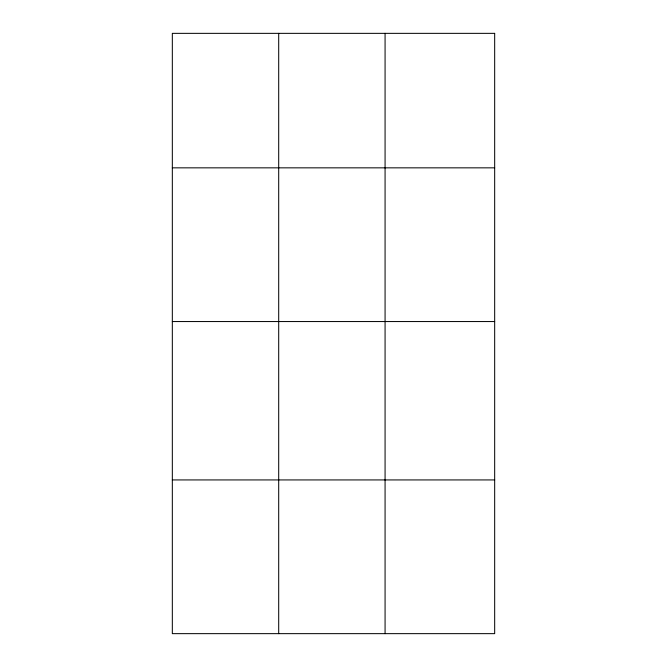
<?xml version="1.0" encoding="UTF-8"?>
<svg xmlns="http://www.w3.org/2000/svg" width="667" height="667" viewBox="0 0 667 667"><rect width="100%" height="100%" fill="white"/><g stroke="black" fill="none" stroke-linecap="round" stroke-linejoin="round"><path stroke-width="1" d="M172.328 167.842L494.672 167.842M172.328 321.552L494.672 321.552M172.328 479.932L494.672 479.932M385.076 33.35L385.076 633.65M278.698 33.35L278.698 633.65M494.672 33.35L172.328 33.35L172.328 633.65L494.672 633.65L494.672 33.35"/></g></svg>
